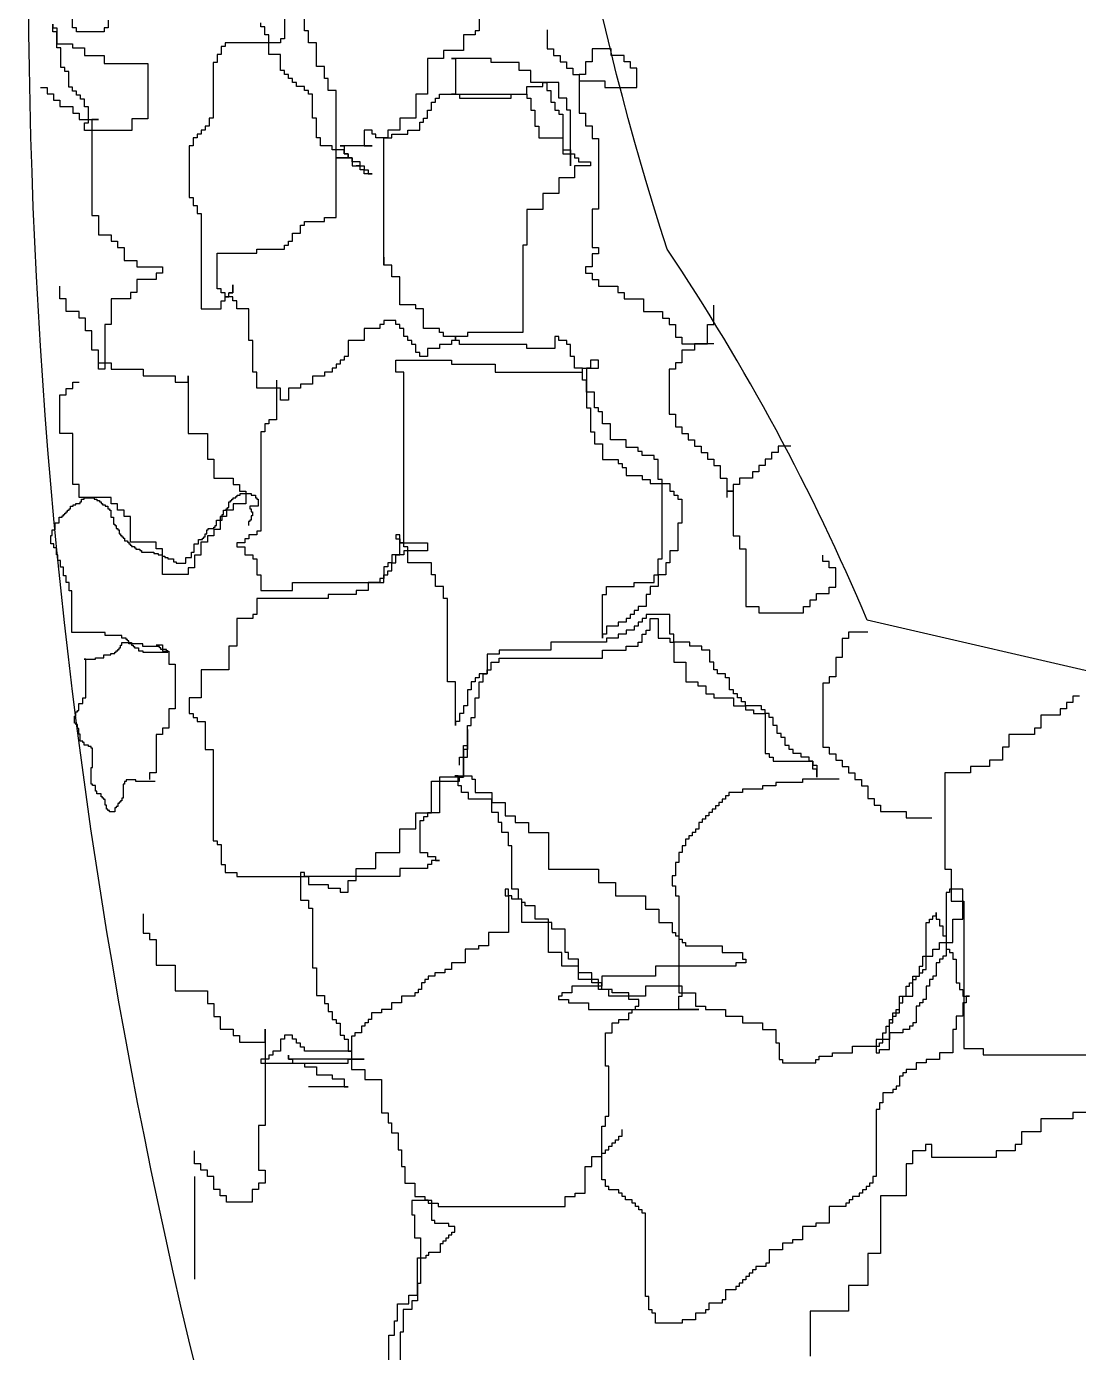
# Model space of a CAD drawing. Extents: x 955 to 1117, y 165 to 443.
# Drawn here: x 957.4 to 1011.8, y 241 to 309.6 of the extents above; entities that cross this region are included whole.
import ezdxf

# ---------------------------------------------------------------- set-up
doc = ezdxf.new("R2010")
doc.units = 0
doc.header["$LTSCALE"] = 10
doc.header["$MEASUREMENT"] = 0
doc.layers.add('3', color=3, linetype='CONTINUOUS')
doc.layers.add('4', color=4, linetype='CONTINUOUS')

msp = doc.modelspace()

# ---------------------------------------------------------------- linework, layer by layer
at = {"layer": '3'}
for points in [[(961.609, 309.956), (961.609, 309.548), (961.404, 309.548), (961.404, 309.344), (959.974, 309.344), (959.974, 309.548), (959.769, 309.548), (959.769, 311.386)], [(970.738, 310.226), (970.738, 308.993), (970.533, 308.993), (970.533, 308.787), (967.654, 308.787), (967.654, 308.582), (967.449, 308.582), (967.449, 308.171), (967.243, 308.171), (967.243, 307.76), (967.037, 307.76), (967.037, 304.883), (966.832, 304.883), (966.832, 304.472), (966.626, 304.472), (966.626, 304.266), (966.421, 304.266), (966.421, 304.061), (966.215, 304.061), (966.215, 303.855), (966.009, 303.855), (966.009, 303.444), (965.804, 303.444), (965.804, 300.773), (966.009, 300.773), (966.009, 300.362), (966.215, 300.362), (966.215, 299.951), (966.421, 299.951), (966.421, 295.019), (967.449, 295.019), (967.449, 295.43), (967.654, 295.43), (967.654, 295.636), (967.86, 295.636), (967.86, 295.841), (968.065, 295.841), (968.065, 296.252), (968.065, 295.841), (967.86, 295.841)], [(980.814, 310.431), (980.814, 309.404), (980.608, 309.404), (980.608, 309.198), (979.991, 309.198), (979.991, 308.376), (978.963, 308.376), (978.963, 307.965), (978.141, 307.965), (978.141, 306.116), (977.524, 306.116), (977.524, 304.883), (976.701, 304.883), (976.701, 304.266), (976.084, 304.266), (976.084, 303.855), (975.468, 303.855), (975.468, 304.061), (975.262, 304.061), (975.262, 304.266), (974.851, 304.266), (974.851, 303.444), (975.262, 303.444), (973.617, 303.444), (973.823, 303.444), (973.823, 303.033), (974.028, 303.033), (974.028, 302.828), (973.411, 302.828), (974.234, 302.828), (974.234, 302.417), (974.851, 302.417), (974.851, 302.211), (975.056, 302.211), (975.056, 302.006), (975.262, 302.006), (974.851, 302.006), (974.851, 302.211), (974.645, 302.211), (974.645, 302.417), (974.44, 302.417), (974.645, 302.417), (974.645, 302.622), (974.234, 302.622), (974.234, 302.828), (974.028, 302.828), (974.028, 303.033), (973.823, 303.033), (973.823, 303.239), (973.206, 303.239), (973.206, 303.444), (972.589, 303.444), (972.589, 303.855), (972.383, 303.855), (972.383, 304.883), (972.178, 304.883), (972.178, 306.116), (971.972, 306.116), (971.972, 306.321), (971.767, 306.321), (971.767, 306.527), (971.355, 306.527), (971.355, 306.732), (971.15, 306.732), (971.15, 306.938), (970.944, 306.938), (970.944, 307.143), (970.738, 307.143), (970.738, 307.349), (970.533, 307.349), (970.533, 308.171), (969.916, 308.171), (969.916, 309.198), (969.71, 309.198), (969.71, 309.609), (969.505, 309.609), (969.505, 309.815)], [(958.747, 309.752), (958.747, 309.548), (958.951, 309.548), (958.951, 308.731), (959.769, 308.731), (959.769, 308.526), (960.382, 308.526), (960.382, 308.118), (961.404, 308.118), (961.404, 307.709), (963.653, 307.709), (963.653, 304.849), (962.835, 304.849), (962.835, 304.236), (960.382, 304.236), (960.382, 304.645), (960.587, 304.645), (960.587, 305.462), (960.382, 305.462), (960.382, 305.871), (960.178, 305.871), (960.178, 306.075), (959.974, 306.075), (959.974, 306.279), (959.769, 306.279), (959.769, 306.484), (959.565, 306.484), (959.565, 307.301), (959.36, 307.301), (959.36, 307.505), (959.156, 307.505), (959.156, 308.526), (958.951, 308.526), (958.951, 309.344), (958.747, 309.344), (958.747, 309.752)], [(979.785, 271.388), (979.785, 271.799), (979.991, 271.799), (979.991, 272.415), (980.197, 272.415), (980.197, 273.443), (980.402, 273.443), (980.402, 273.854), (980.608, 273.854), (980.608, 274.881), (980.814, 274.881), (980.814, 275.703), (981.019, 275.703), (981.019, 276.114), (981.225, 276.114), (981.225, 276.32), (981.43, 276.32), (981.43, 276.731), (981.842, 276.731), (981.842, 276.936), (987.188, 276.936), (987.188, 277.347), (988.421, 277.347), (988.421, 277.553), (989.038, 277.553), (989.038, 277.758), (989.244, 277.758), (989.244, 278.169), (989.449, 278.169), (989.449, 278.375), (989.655, 278.375), (989.655, 278.991), (990.066, 278.991), (990.066, 277.964), (990.683, 277.964), (990.683, 277.758), (990.889, 277.758), (990.889, 276.731), (991.506, 276.731), (991.506, 275.703), (992.122, 275.703), (992.122, 275.498), (992.534, 275.498), (992.534, 275.087), (992.945, 275.087), (992.945, 274.881), (993.973, 274.881), (993.973, 274.47), (994.59, 274.47), (994.59, 274.265), (995.001, 274.265), (995.001, 274.059), (995.618, 274.059), (995.618, 272.005), (995.823, 272.005), (995.823, 271.799), (996.029, 271.799), (996.029, 271.594), (998.085, 271.594), (998.085, 271.388), (998.291, 271.388), (998.291, 270.772), (998.291, 271.183), (998.085, 271.183), (998.085, 271.594), (997.88, 271.594), (997.88, 271.799), (997.468, 271.799), (997.468, 272.005), (997.057, 272.005), (997.057, 272.21), (996.852, 272.21), (996.852, 272.415), (996.646, 272.415), (996.646, 272.826), (996.44, 272.826), (996.44, 273.032), (996.235, 273.032), (996.235, 273.443), (996.029, 273.443), (996.029, 273.854), (995.823, 273.854), (995.823, 274.059), (995.618, 274.059), (995.618, 274.265), (995.412, 274.265), (995.412, 274.47), (994.59, 274.47), (994.59, 274.676), (994.384, 274.676), (994.384, 274.881), (994.179, 274.881), (994.179, 275.087), (993.973, 275.087), (993.973, 275.292), (993.767, 275.292), (993.767, 275.909), (993.562, 275.909), (993.562, 276.114), (993.15, 276.114), (993.15, 276.32), (992.945, 276.32), (992.945, 276.731), (992.739, 276.731), (992.739, 277.347), (992.328, 277.347), (992.328, 277.553), (991.711, 277.553), (991.711, 277.758), (990.889, 277.758), (990.889, 278.169), (990.683, 278.169), (990.683, 279.197), (989.449, 279.197), (989.449, 278.991), (989.244, 278.991), (989.244, 278.786), (989.038, 278.786), (989.038, 278.58), (988.833, 278.58), (988.833, 278.375), (988.421, 278.375), (988.421, 278.169), (988.01, 278.169), (988.01, 277.964), (987.393, 277.964), (987.393, 277.758), (984.515, 277.758), (984.515, 277.347), (981.842, 277.347), (981.842, 277.142), (981.225, 277.142), (981.225, 276.114), (980.814, 276.114), (980.814, 275.909), (980.608, 275.909), (980.608, 275.703), (980.402, 275.703), (980.402, 275.292), (980.197, 275.292), (980.197, 274.47), (979.991, 274.47), (979.991, 274.059), (979.785, 274.059), (979.785, 273.648), (979.58, 273.648), (979.58, 273.443), (979.58, 275.703), (979.169, 275.703), (979.169, 280.019), (978.963, 280.019), (978.963, 280.635), (978.552, 280.635), (978.552, 281.252), (978.346, 281.252), (978.346, 281.868), (977.112, 281.868), (977.112, 282.69), (976.907, 282.69), (976.907, 282.895), (976.701, 282.895), (976.701, 283.306), (976.496, 283.306), (976.496, 283.101), (976.701, 283.101), (976.701, 282.895), (976.907, 282.895), (976.907, 291.731), (976.496, 291.731), (976.496, 292.348), (979.374, 292.348), (979.374, 292.142), (981.636, 292.142), (981.636, 291.731), (986.16, 291.731), (986.16, 291.937), (986.982, 291.937), (986.982, 292.348), (986.571, 292.348), (986.571, 291.937), (986.365, 291.937), (986.365, 289.882), (986.571, 289.882), (986.571, 288.649), (986.776, 288.649), (986.776, 288.033), (987.188, 288.033), (987.188, 287.211), (988.01, 287.211), (988.01, 287.005), (988.216, 287.005), (988.216, 286.8), (988.421, 286.8), (988.421, 286.389), (989.244, 286.389), (989.244, 286.183), (989.655, 286.183), (989.655, 285.978), (990.683, 285.978), (990.683, 285.567), (990.889, 285.567), (990.889, 285.361), (991.094, 285.361), (991.094, 285.156), (991.3, 285.156), (991.3, 283.923), (991.094, 283.923), (991.094, 282.484), (990.683, 282.484), (990.683, 281.868), (990.477, 281.868), (990.477, 281.252), (990.066, 281.252), (990.066, 280.635), (989.655, 280.635), (989.655, 280.224), (989.449, 280.224), (989.449, 279.608), (989.038, 279.608), (989.038, 279.402), (988.833, 279.402), (988.833, 279.197), (988.627, 279.197), (988.627, 278.991), (988.421, 278.991), (988.421, 278.786), (988.01, 278.786), (988.01, 278.58), (987.393, 278.58), (987.393, 278.169), (987.188, 278.169), (987.188, 277.964), (987.188, 280.224), (987.393, 280.224), (987.393, 280.635), (988.833, 280.635), (988.833, 280.841), (989.861, 280.841), (989.861, 281.252), (990.066, 281.252), (990.066, 282.073), (990.272, 282.073), (990.272, 286.183), (990.066, 286.183), (990.066, 287.211), (989.861, 287.211), (989.861, 287.416), (989.244, 287.416), (989.244, 287.622), (989.038, 287.622), (989.038, 287.827), (988.421, 287.827), (988.421, 288.238), (987.599, 288.238), (987.599, 289.06), (987.188, 289.06), (987.188, 289.677), (986.982, 289.677), (986.982, 289.882), (986.776, 289.882), (986.776, 290.704), (986.365, 290.704), (986.365, 291.321), (986.16, 291.321), (986.16, 291.937), (985.748, 291.937), (985.748, 292.553), (985.543, 292.553), (985.543, 293.17), (985.337, 293.17), (985.337, 293.375), (984.926, 293.375), (984.926, 293.581), (984.72, 293.581), (984.72, 292.964), (983.281, 292.964), (983.281, 293.17), (979.785, 293.17), (979.785, 293.375), (979.58, 293.375), (979.58, 293.581), (978.963, 293.581), (978.963, 293.786), (978.757, 293.786), (978.757, 293.992), (977.935, 293.992), (977.935, 295.019), (977.524, 295.019), (977.524, 295.225), (976.701, 295.225), (976.701, 296.663), (976.29, 296.663), (976.29, 297.28), (975.879, 297.28), (975.879, 297.691), (975.879, 297.28), (975.879, 303.855), (976.29, 303.855), (976.29, 304.061), (977.112, 304.061), (977.112, 304.266), (977.729, 304.266), (977.729, 304.677), (977.935, 304.677), (977.935, 304.883), (978.141, 304.883), (978.141, 305.294), (978.346, 305.294), (978.346, 305.705), (978.552, 305.705), (978.552, 305.91), (978.757, 305.91), (978.757, 306.116), (983.281, 306.116), (983.281, 306.527), (984.103, 306.527), (984.103, 306.732), (984.309, 306.732), (984.309, 306.321), (984.515, 306.321), (984.515, 305.705), (984.72, 305.705), (984.72, 305.294), (984.926, 305.294), (984.926, 305.088), (985.131, 305.088), (985.131, 303.239), (985.543, 303.239), (985.543, 302.417), (985.543, 305.294), (985.337, 305.294), (985.337, 305.91), (984.926, 305.91), (984.926, 306.732), (983.487, 306.732), (983.487, 307.349), (982.87, 307.349), (982.87, 307.76), (981.43, 307.76), (981.43, 307.965), (979.374, 307.965), (979.58, 307.965), (979.58, 306.116), (979.374, 306.116), (979.785, 306.116), (979.785, 305.91), (982.458, 305.91), (982.458, 306.116), (983.281, 306.116), (983.281, 305.91), (983.487, 305.91), (983.487, 305.294), (983.692, 305.294), (983.692, 304.472), (983.898, 304.472), (983.898, 303.855), (985.131, 303.855), (985.131, 303.033), (985.748, 303.033), (985.748, 302.828), (985.954, 302.828), (985.954, 302.622), (986.571, 302.622), (986.571, 302.417), (985.748, 302.417), (985.748, 301.8), (984.926, 301.8), (984.926, 300.979), (984.103, 300.979), (984.103, 300.157), (983.281, 300.157), (983.281, 298.307), (983.075, 298.307), (983.075, 293.786), (980.197, 293.786), (980.197, 293.581), (979.58, 293.581), (979.58, 293.375), (979.374, 293.375), (979.374, 293.17), (978.757, 293.17), (978.757, 292.964), (978.141, 292.964), (978.141, 292.553), (977.729, 292.553), (977.729, 292.759), (977.524, 292.759), (977.524, 293.17), (977.318, 293.17), (977.318, 293.375), (977.112, 293.375), (977.112, 293.581), (976.907, 293.581), (976.907, 293.992), (976.701, 293.992), (976.701, 294.197), (976.496, 294.197), (976.496, 294.403), (975.879, 294.403), (975.879, 294.197), (975.673, 294.197), (975.673, 293.992), (974.851, 293.992), (974.851, 293.375), (974.028, 293.375), (974.028, 292.553), (973.823, 292.553), (973.823, 292.348), (973.617, 292.348), (973.617, 292.142), (973.411, 292.142), (973.411, 291.937), (973.206, 291.937), (973.206, 291.731), (972.795, 291.731), (972.795, 291.526), (972.178, 291.526), (972.178, 291.115), (971.561, 291.115), (971.561, 290.91), (970.944, 290.91), (970.944, 290.293), (970.533, 290.293), (970.533, 290.91), (969.299, 290.91), (969.299, 291.731), (969.094, 291.731), (969.094, 293.375), (968.888, 293.375), (968.888, 295.019), (968.271, 295.019), (968.271, 295.43), (968.065, 295.43), (968.065, 295.636), (967.654, 295.636), (967.654, 295.841), (967.449, 295.841), (967.449, 296.047), (967.243, 296.047), (967.243, 297.896), (969.299, 297.896), (969.299, 298.102), (970.738, 298.102), (970.738, 298.307), (970.944, 298.307), (970.944, 298.513), (971.15, 298.513), (971.15, 298.924), (971.561, 298.924), (971.561, 299.335), (971.767, 299.335), (971.767, 299.54), (972.795, 299.54), (972.795, 299.746), (973.411, 299.746), (973.411, 306.321), (973, 306.321), (973, 306.938), (972.795, 306.938), (972.795, 307.554), (972.383, 307.554), (972.383, 308.787), (971.972, 308.787), (971.972, 309.404), (971.767, 309.404), (971.767, 310.02)], [(984.328, 309.459), (984.328, 308.464), (984.66, 308.464), (984.66, 308.132), (984.992, 308.132), (984.992, 307.8), (985.323, 307.8), (985.323, 307.469), (985.655, 307.469), (985.655, 307.137), (985.987, 307.137), (985.987, 306.806), (987.314, 306.806), (987.314, 306.474), (988.974, 306.474), (988.974, 307.469), (988.642, 307.469), (988.642, 307.8), (988.31, 307.8), (988.31, 308.132), (987.646, 308.132), (987.646, 308.464), (986.651, 308.464), (986.651, 307.8), (986.319, 307.8), (986.319, 307.137), (985.987, 307.137), (985.987, 305.147), (986.319, 305.147), (986.319, 304.484), (986.651, 304.484), (986.651, 303.821), (986.983, 303.821), (986.983, 300.173), (986.651, 300.173), (986.651, 298.183), (986.983, 298.183), (986.983, 297.852), (986.651, 297.852), (986.651, 297.188), (986.319, 297.188), (986.319, 296.857), (986.651, 296.857), (986.651, 296.525), (986.983, 296.525), (986.983, 296.193), (987.978, 296.193), (987.978, 295.862), (988.31, 295.862), (988.31, 295.53), (989.305, 295.53), (989.305, 294.867), (990.301, 294.867), (990.301, 294.535), (990.633, 294.535), (990.633, 294.204), (990.965, 294.204), (990.965, 293.54), (991.296, 293.54), (991.296, 293.209), (992.624, 293.209), (992.624, 294.204), (992.956, 294.204), (992.956, 295.198)], [(958.113, 306.474), (958.445, 306.474), (958.445, 306.142), (958.777, 306.142), (958.777, 305.811), (959.109, 305.811), (959.109, 305.479), (959.772, 305.479), (959.772, 305.147), (960.104, 305.147), (960.104, 304.816), (961.1, 304.816), (960.768, 304.816), (960.768, 299.841), (961.1, 299.841), (961.1, 298.846), (961.763, 298.846), (961.763, 298.515), (962.095, 298.515), (962.095, 298.183), (962.427, 298.183), (962.427, 297.52), (963.091, 297.52), (963.091, 297.188), (964.418, 297.188), (964.418, 296.857), (964.086, 296.857), (964.086, 296.525), (963.091, 296.525), (963.091, 295.862), (962.759, 295.862), (962.759, 295.53), (961.763, 295.53), (961.763, 294.204), (961.431, 294.204), (961.431, 291.882), (961.1, 291.882), (961.1, 292.877), (960.768, 292.877), (960.768, 293.872), (960.436, 293.872), (960.436, 294.535), (960.104, 294.535), (960.104, 294.867), (959.44, 294.867), (959.44, 295.53), (959.109, 295.53), (959.109, 296.193)], [(992.956, 293.209), (991.96, 293.209), (991.96, 292.877), (991.296, 292.877), (991.296, 292.214), (990.965, 292.214), (990.965, 291.882), (990.633, 291.882), (990.633, 289.561), (990.965, 289.561), (990.965, 288.898), (991.296, 288.898), (991.296, 288.566), (991.628, 288.566), (991.628, 288.234), (991.96, 288.234), (991.96, 287.903), (992.292, 287.903), (992.292, 287.571), (992.624, 287.571), (992.624, 287.239), (992.956, 287.239), (992.956, 286.908), (993.287, 286.908), (993.287, 286.244), (993.619, 286.244), (993.619, 285.581), (993.951, 285.581), (993.951, 283.26), (994.283, 283.26), (994.283, 282.597), (994.615, 282.597), (994.615, 279.612), (995.278, 279.612), (995.278, 279.28), (997.601, 279.28), (997.601, 279.612), (997.933, 279.612), (997.933, 279.943), (998.265, 279.943), (998.265, 280.275), (998.929, 280.275), (998.929, 280.607), (999.26, 280.607), (999.26, 281.602), (998.929, 281.602), (998.929, 281.933), (998.597, 281.933), (998.597, 282.265)], [(961.1, 292.214), (961.763, 292.214), (961.763, 291.882), (963.422, 291.882), (963.422, 291.551), (965.082, 291.551), (965.082, 291.219), (965.745, 291.219), (965.745, 291.551), (965.745, 288.566), (966.741, 288.566), (966.741, 287.239), (967.073, 287.239), (967.073, 286.244), (968.068, 286.244), (968.068, 285.913), (968.4, 285.913), (968.4, 285.581), (968.732, 285.581), (968.732, 284.918), (968.068, 284.918), (968.068, 284.586), (967.736, 284.586), (967.736, 284.255), (967.404, 284.255), (967.404, 283.591), (967.073, 283.591), (967.073, 283.26), (966.741, 283.26), (966.741, 282.928), (966.409, 282.928), (966.409, 282.265), (966.077, 282.265), (966.077, 281.602), (965.745, 281.602), (965.745, 281.27), (964.418, 281.27), (964.418, 282.597), (964.086, 282.597), (964.086, 282.928), (962.759, 282.928), (962.759, 284.255), (962.427, 284.255), (962.427, 284.586), (962.095, 284.586), (962.095, 284.918), (961.763, 284.918), (961.763, 285.25), (960.104, 285.25), (960.104, 285.913), (959.772, 285.913), (959.772, 288.566), (959.109, 288.566), (959.109, 290.556), (959.44, 290.556), (959.44, 290.887), (959.772, 290.887), (959.772, 291.219), (960.104, 291.219)], [(970.327, 291.321), (970.327, 289.266), (969.916, 289.266), (969.916, 289.06), (969.71, 289.06), (969.71, 288.649), (969.505, 288.649), (969.505, 283.512), (969.299, 283.512), (969.299, 283.306), (968.888, 283.306), (968.888, 283.101), (968.682, 283.101), (968.682, 282.895), (968.271, 282.895), (968.271, 282.69), (968.682, 282.69), (968.682, 282.279), (969.094, 282.279), (969.094, 282.073), (969.299, 282.073), (969.299, 281.252), (969.505, 281.252), (969.505, 280.43), (971.15, 280.43), (971.15, 280.841), (975.879, 280.841), (975.879, 281.252), (976.084, 281.252), (976.084, 281.457), (976.29, 281.457), (976.29, 281.868), (976.496, 281.868), (976.496, 282.279), (976.701, 282.279), (976.701, 282.895), (978.141, 282.895), (978.141, 282.484), (976.907, 282.484), (976.907, 282.279), (976.29, 282.279), (976.29, 281.868), (976.084, 281.868), (976.084, 281.663), (975.879, 281.663), (975.879, 281.046), (975.673, 281.046), (975.673, 280.841), (975.056, 280.841), (975.056, 280.43), (974.44, 280.43), (974.44, 280.224), (973, 280.224), (973, 280.019), (969.299, 280.019), (969.299, 279.197), (969.094, 279.197), (969.094, 278.991), (968.271, 278.991), (968.271, 277.553), (967.86, 277.553), (967.86, 276.32), (966.421, 276.32), (966.421, 274.881), (965.804, 274.881), (965.804, 274.059), (966.009, 274.059), (966.009, 273.854), (966.215, 273.854), (966.215, 273.648), (966.626, 273.648), (966.626, 272.21), (967.037, 272.21), (967.037, 267.484), (967.243, 267.484), (967.243, 267.278), (967.449, 267.278), (967.449, 266.251), (967.654, 266.251), (967.654, 265.84), (968.271, 265.84), (968.271, 265.634), (971.972, 265.634), (971.972, 265.223), (973, 265.223), (973, 265.018), (973.617, 265.018), (973.617, 264.812), (974.028, 264.812), (974.028, 265.429), (974.44, 265.429), (974.44, 266.045), (975.468, 266.045), (975.468, 266.867), (976.701, 266.867), (976.701, 268.1), (977.524, 268.1), (977.524, 268.922), (978.346, 268.922), (978.346, 270.566), (979.785, 270.566), (979.785, 270.772), (979.991, 270.772), (979.991, 271.799), (980.197, 271.799), (980.197, 273.237), (980.197, 272.21), (979.991, 272.21), (979.991, 270.772), (978.757, 270.772), (978.757, 268.922), (978.141, 268.922), (978.141, 268.717), (977.935, 268.717), (977.935, 268.511), (977.729, 268.511), (977.729, 266.867), (978.141, 266.867), (978.141, 266.662), (978.552, 266.662), (978.552, 266.456), (978.757, 266.456), (978.346, 266.456), (978.346, 266.251), (978.141, 266.251), (978.141, 266.045), (976.701, 266.045), (976.701, 265.634), (971.767, 265.634), (971.767, 265.84), (971.561, 265.84), (971.561, 264.401), (971.972, 264.401), (971.972, 263.99), (972.178, 263.99), (972.178, 260.908), (972.383, 260.908), (972.383, 259.47), (972.795, 259.47), (972.795, 259.059), (973, 259.059), (973, 258.648), (973.206, 258.648), (973.206, 258.237), (973.411, 258.237), (973.411, 258.031), (973.617, 258.031), (973.617, 257.415), (973.823, 257.415), (973.823, 257.209), (974.028, 257.209), (974.028, 256.593), (974.234, 256.593), (971.767, 256.593), (971.767, 256.798), (971.561, 256.798), (971.561, 257.004), (971.355, 257.004), (971.355, 257.209), (971.15, 257.209), (971.15, 257.415), (970.738, 257.415), (970.738, 257.209), (970.533, 257.209), (970.533, 256.593), (970.122, 256.593), (970.122, 256.387), (969.916, 256.387), (969.916, 256.182), (969.505, 256.182), (969.505, 255.976), (974.028, 255.976), (974.028, 256.182), (974.851, 256.182), (970.944, 256.182), (970.944, 256.387), (970.944, 256.182), (971.15, 256.182), (971.15, 255.976), (971.767, 255.976), (971.767, 255.771), (972.383, 255.771), (972.383, 255.36), (973.206, 255.36), (973.206, 255.154), (973.823, 255.154), (973.823, 254.743), (974.028, 254.743), (971.972, 254.743)], [(996.938, 287.903), (996.274, 287.903), (996.274, 287.571), (995.942, 287.571), (995.942, 287.239), (995.61, 287.239), (995.61, 286.908), (995.278, 286.908), (995.278, 286.576), (994.947, 286.576), (994.947, 286.244), (994.283, 286.244), (994.283, 285.913), (993.951, 285.913), (993.951, 285.581), (993.619, 285.581), (993.619, 285.25)], [(964.044, 270.553), (963.037, 270.553), (963.037, 270.625), (962.533, 270.625), (962.533, 270.553), (962.461, 270.553), (962.461, 270.409), (962.389, 270.409), (962.389, 269.69), (962.317, 269.69), (962.317, 269.546), (962.245, 269.546), (962.245, 269.474), (962.173, 269.474), (962.173, 269.402), (962.101, 269.402), (962.101, 269.258), (962.029, 269.258), (962.029, 269.186), (961.957, 269.186), (961.957, 268.97), (961.669, 268.97), (961.669, 269.042), (961.597, 269.042), (961.597, 269.114), (961.525, 269.114), (961.525, 269.33), (961.453, 269.33), (961.453, 269.618), (961.381, 269.618), (961.381, 269.69), (961.309, 269.69), (961.309, 269.761), (961.237, 269.761), (961.237, 269.905), (961.021, 269.905), (961.021, 270.049), (960.949, 270.049), (960.949, 270.337), (960.805, 270.337), (960.805, 270.409), (960.733, 270.409), (960.733, 271.272), (960.805, 271.272), (960.805, 272.28), (960.733, 272.28), (960.733, 272.352), (960.589, 272.352), (960.589, 272.424), (960.373, 272.424), (960.373, 272.567), (960.301, 272.567), (960.301, 272.639), (960.157, 272.639), (960.157, 272.999), (960.085, 272.999), (960.085, 273.287), (960.013, 273.287), (960.013, 273.503), (959.941, 273.503), (959.941, 273.575), (959.869, 273.575), (959.869, 273.934), (959.941, 273.934), (959.941, 274.15), (960.013, 274.15), (960.013, 274.222), (960.085, 274.222), (960.085, 274.582), (960.301, 274.582), (960.301, 274.87), (960.445, 274.87), (960.445, 276.884), (960.373, 276.884), (960.949, 276.884), (960.949, 276.956), (961.381, 276.956), (961.381, 277.1), (961.741, 277.1), (961.741, 277.172), (961.957, 277.172), (961.957, 277.244), (962.029, 277.244), (962.029, 277.316), (962.101, 277.316), (962.101, 277.388), (962.173, 277.388), (962.173, 277.46), (962.245, 277.46), (962.245, 277.604), (962.317, 277.604), (962.317, 277.748), (962.821, 277.748), (962.821, 277.604), (962.893, 277.604), (962.893, 277.532), (962.965, 277.532), (962.965, 277.46), (963.181, 277.46), (963.181, 277.316), (963.397, 277.316), (963.397, 277.244), (964.692, 277.244), (964.692, 277.316), (964.62, 277.316), (964.62, 277.388), (964.332, 277.388), (964.332, 277.46), (964.26, 277.46), (964.26, 277.532), (963.397, 277.532), (963.397, 277.676), (962.677, 277.676), (962.677, 277.82), (962.605, 277.82), (962.605, 277.892), (962.533, 277.892), (962.533, 277.964), (962.317, 277.964), (962.317, 278.107), (961.453, 278.107), (961.453, 278.251), (959.725, 278.251), (959.725, 280.41), (959.581, 280.41), (959.581, 280.841), (959.437, 280.841), (959.437, 281.201), (959.293, 281.201), (959.293, 281.633), (959.149, 281.633), (959.149, 281.993), (959.005, 281.993), (959.005, 282.28), (958.933, 282.28), (958.933, 282.64), (958.789, 282.64), (958.789, 282.856), (958.645, 282.856), (958.645, 283.288), (958.717, 283.288), (958.717, 283.575), (958.861, 283.575), (958.861, 283.935), (959.077, 283.935), (959.077, 284.223), (959.221, 284.223), (959.221, 284.295), (959.293, 284.295), (959.293, 284.367), (959.365, 284.367), (959.365, 284.439), (959.437, 284.439), (959.437, 284.511), (959.509, 284.511), (959.509, 284.583), (959.581, 284.583), (959.581, 284.655), (959.653, 284.655), (959.653, 284.799), (959.797, 284.799), (959.797, 284.87), (959.941, 284.87), (959.941, 284.942), (960.157, 284.942), (960.157, 285.014), (960.229, 285.014), (960.229, 285.158), (960.373, 285.158), (960.373, 285.23), (960.877, 285.23), (960.877, 285.158), (961.021, 285.158), (961.021, 285.086), (961.165, 285.086), (961.165, 285.014), (961.237, 285.014), (961.237, 284.942), (961.309, 284.942), (961.309, 284.87), (961.453, 284.87), (961.453, 284.799), (961.597, 284.799), (961.597, 284.655), (961.669, 284.655), (961.669, 284.583), (961.741, 284.583), (961.741, 284.223), (961.885, 284.223), (961.885, 283.863), (961.957, 283.863), (961.957, 283.791), (962.029, 283.791), (962.029, 283.647), (962.101, 283.647), (962.101, 283.575), (962.173, 283.575), (962.173, 283.36), (962.245, 283.36), (962.245, 283.288), (962.317, 283.288), (962.317, 283.216), (962.389, 283.216), (962.389, 283.144), (962.461, 283.144), (962.461, 283), (962.605, 283), (962.605, 282.928), (962.677, 282.928), (962.677, 282.856), (962.749, 282.856), (962.749, 282.784), (962.821, 282.784), (962.821, 282.712), (962.965, 282.712), (962.965, 282.64), (963.037, 282.64), (963.037, 282.568), (963.253, 282.568), (963.253, 282.496), (963.325, 282.496), (963.325, 282.424), (963.972, 282.424), (963.972, 282.352), (964.188, 282.352), (964.188, 282.28), (964.404, 282.28), (964.404, 282.208), (964.548, 282.208), (964.548, 282.136), (964.692, 282.136), (964.692, 282.065), (964.98, 282.065), (964.98, 281.921), (965.124, 281.921), (965.124, 281.849), (965.628, 281.849), (965.628, 282.136), (965.916, 282.136), (965.916, 282.424), (966.06, 282.424), (966.06, 282.856), (966.276, 282.856), (966.276, 283.072), (966.492, 283.072), (966.492, 283.144), (966.564, 283.144), (966.564, 283.216), (966.636, 283.216), (966.636, 283.36), (966.708, 283.36), (966.708, 283.575), (966.78, 283.575), (966.78, 283.647), (967.068, 283.647), (967.068, 283.719), (967.14, 283.719), (967.14, 283.791), (967.212, 283.791), (967.212, 284.079), (967.5, 284.079), (967.5, 284.367), (967.572, 284.367), (967.572, 284.583), (967.716, 284.583), (967.716, 284.655), (967.788, 284.655), (967.788, 284.727), (967.86, 284.727), (967.86, 285.014), (967.932, 285.014), (967.932, 285.086), (968.004, 285.086), (968.004, 285.158), (968.076, 285.158), (968.076, 285.23), (968.22, 285.23), (968.22, 285.302), (968.292, 285.302), (968.292, 285.374), (968.436, 285.374), (968.436, 285.446), (969.012, 285.446), (969.012, 285.374), (969.228, 285.374), (969.228, 285.23), (969.3, 285.23), (969.3, 285.158), (969.372, 285.158), (969.372, 284.799), (968.94, 284.799), (968.94, 284.655), (969.012, 284.655), (969.012, 284.511), (969.084, 284.511), (969.084, 284.295), (969.012, 284.295), (969.012, 284.079), (968.94, 284.079), (968.94, 284.007), (968.868, 284.007), (968.868, 283.791)], [(1000.92, 278.285), (999.924, 278.285), (999.924, 277.954), (999.592, 277.954), (999.592, 276.959), (999.26, 276.959), (999.26, 275.964), (998.929, 275.964), (998.929, 275.632), (998.597, 275.632), (998.597, 272.316), (998.929, 272.316), (998.929, 271.984), (999.26, 271.984), (999.26, 271.653), (999.592, 271.653), (999.592, 271.321), (999.924, 271.321), (999.924, 270.989), (1000.256, 270.989), (1000.256, 270.658), (1000.588, 270.658), (1000.588, 270.326), (1000.92, 270.326), (1000.92, 269.663), (1001.251, 269.663), (1001.251, 269.331), (1001.583, 269.331), (1001.583, 269), (1002.911, 269), (1002.911, 268.668), (1004.238, 268.668)], [(964.086, 277.622), (964.418, 277.622), (964.418, 277.29), (964.75, 277.29), (964.75, 276.627), (965.082, 276.627), (965.082, 274.306), (964.75, 274.306), (964.75, 273.311), (964.418, 273.311), (964.418, 272.979), (964.086, 272.979), (964.086, 270.989), (963.754, 270.989), (963.754, 270.658)], [(1011.87, 274.969), (1011.538, 274.969), (1011.538, 274.637), (1011.206, 274.637), (1011.206, 274.306), (1010.875, 274.306), (1010.875, 273.974), (1009.879, 273.974), (1009.879, 273.311), (1009.547, 273.311), (1009.547, 272.979), (1008.22, 272.979), (1008.22, 272.316), (1007.888, 272.316), (1007.888, 271.653), (1007.224, 271.653), (1007.224, 271.321), (1006.229, 271.321), (1006.229, 270.989), (1004.902, 270.989), (1004.902, 266.015), (1005.233, 266.015), (1005.233, 264.357), (1005.897, 264.357), (1005.897, 256.729), (1006.893, 256.729), (1006.893, 256.398), (1014.193, 256.398)], [(999.444, 270.676), (997.542, 270.676), (997.542, 270.503), (996.158, 270.503), (996.158, 270.33), (995.466, 270.33), (995.466, 270.157), (994.429, 270.157), (994.429, 269.984), (993.737, 269.984), (993.737, 269.812), (993.564, 269.812), (993.564, 269.639), (993.391, 269.639), (993.391, 269.466), (993.218, 269.466), (993.218, 269.293), (993.045, 269.293), (993.045, 269.12), (992.872, 269.12), (992.872, 268.947), (992.699, 268.947), (992.699, 268.774), (992.526, 268.774), (992.526, 268.602), (992.353, 268.602), (992.353, 268.429), (992.181, 268.429), (992.181, 268.083), (992.008, 268.083), (992.008, 267.91), (991.835, 267.91), (991.835, 267.737), (991.662, 267.737), (991.662, 267.565), (991.489, 267.565), (991.489, 267.219), (991.316, 267.219), (991.316, 266.873), (991.143, 266.873), (991.143, 266.355), (990.97, 266.355), (990.97, 265.663), (990.797, 265.663), (990.797, 265.145), (990.97, 265.145), (990.97, 264.626), (991.143, 264.626), (991.143, 259.614), (992.008, 259.614), (992.008, 258.923), (992.526, 258.923), (992.526, 258.75), (993.564, 258.75), (993.564, 258.404), (994.429, 258.404), (994.429, 258.059), (995.466, 258.059), (995.466, 257.713), (996.158, 257.713), (996.158, 257.022), (996.331, 257.022), (996.331, 256.157), (996.504, 256.157), (996.504, 255.985), (998.233, 255.985), (998.233, 256.157), (998.406, 256.157), (998.406, 256.33), (999.098, 256.33), (999.098, 256.503), (1000.136, 256.503), (1000.136, 256.849), (1001.519, 256.849), (1001.519, 257.022), (1001.692, 257.022), (1001.692, 257.54), (1001.865, 257.54), (1001.865, 257.886), (1002.038, 257.886), (1002.038, 258.231), (1002.211, 258.231), (1002.211, 258.404), (1002.384, 258.404), (1002.384, 258.75), (1002.557, 258.75), (1002.557, 259.096), (1002.73, 259.096), (1002.73, 259.441), (1002.903, 259.441), (1002.903, 259.96), (1003.076, 259.96), (1003.076, 260.133), (1003.249, 260.133), (1003.249, 260.305), (1003.422, 260.305), (1003.422, 260.478), (1003.595, 260.478), (1003.595, 260.651), (1003.768, 260.651), (1003.768, 260.824), (1003.941, 260.824), (1003.941, 263.244), (1004.114, 263.244), (1004.114, 263.417), (1004.286, 263.417), (1004.286, 263.589), (1004.459, 263.589), (1004.459, 263.762), (1004.459, 263.417), (1004.632, 263.417), (1004.632, 263.071), (1004.805, 263.071), (1004.805, 262.552), (1004.978, 262.552), (1004.978, 261.515), (1004.805, 261.515), (1004.805, 261.343), (1004.632, 261.343), (1004.632, 261.17), (1004.459, 261.17), (1004.459, 260.478), (1004.286, 260.478), (1004.286, 260.305), (1004.114, 260.305), (1004.114, 259.96), (1003.941, 259.96), (1003.941, 259.268), (1003.768, 259.268), (1003.768, 259.096), (1003.595, 259.096), (1003.595, 258.923), (1003.422, 258.923), (1003.422, 258.059), (1003.249, 258.059), (1003.249, 257.886), (1003.076, 257.886), (1003.076, 257.713), (1002.73, 257.713), (1002.73, 257.54), (1002.038, 257.54), (1002.038, 257.194), (1001.346, 257.194), (1001.346, 256.503), (1001.519, 256.503), (1001.519, 256.676), (1002.038, 256.676), (1002.038, 258.059), (1002.211, 258.059), (1002.211, 258.577), (1002.557, 258.577), (1002.557, 259.441), (1003.249, 259.441), (1003.249, 260.478), (1003.595, 260.478), (1003.595, 260.997), (1003.768, 260.997), (1003.768, 261.515), (1004.286, 261.515), (1004.286, 261.861), (1004.632, 261.861), (1004.632, 262.207), (1005.324, 262.207), (1005.324, 263.417), (1005.843, 263.417), (1005.843, 264.972), (1005.151, 264.972), (1005.151, 264.799), (1004.978, 264.799), (1004.978, 261.861), (1005.151, 261.861), (1005.151, 261.688), (1005.324, 261.688), (1005.324, 261.343), (1005.497, 261.343), (1005.497, 260.133), (1005.67, 260.133), (1005.67, 259.787), (1005.843, 259.787), (1005.843, 259.441), (1006.189, 259.441), (1006.016, 259.441), (1006.016, 259.096), (1005.843, 259.096), (1005.843, 258.404), (1005.497, 258.404), (1005.497, 257.713), (1005.324, 257.713), (1005.324, 256.503), (1004.632, 256.503), (1004.632, 256.157), (1003.941, 256.157), (1003.941, 255.985), (1003.422, 255.985), (1003.422, 255.639), (1002.903, 255.639), (1002.903, 255.466), (1002.73, 255.466), (1002.73, 255.293), (1002.557, 255.293), (1002.557, 254.775), (1002.384, 254.775), (1002.384, 254.602), (1002.211, 254.602), (1002.211, 254.429), (1001.692, 254.429), (1001.692, 253.911), (1001.519, 253.911), (1001.519, 253.565), (1001.346, 253.565), (1001.346, 250.108), (1001.174, 250.108), (1001.174, 249.762), (1001.001, 249.762), (1001.001, 249.59), (1000.828, 249.59), (1000.828, 249.417), (1000.655, 249.417), (1000.655, 249.244), (1000.482, 249.244), (1000.482, 249.071), (1000.136, 249.071), (1000.136, 248.898), (999.963, 248.898), (999.963, 248.725), (999.79, 248.725), (999.79, 248.553), (998.925, 248.553), (998.925, 247.688), (998.233, 247.688), (998.233, 247.516), (997.542, 247.516), (997.542, 246.824), (997.023, 246.824), (997.023, 246.651), (996.504, 246.651), (996.504, 246.306), (995.812, 246.306), (995.812, 245.614), (995.639, 245.614), (995.639, 245.442), (995.121, 245.442), (995.121, 245.269), (994.948, 245.269), (994.948, 245.096), (994.775, 245.096), (994.775, 244.923), (994.602, 244.923), (994.602, 244.75), (994.429, 244.75), (994.429, 244.577), (994.256, 244.577), (994.256, 244.405), (994.083, 244.405), (994.083, 244.232), (993.564, 244.232), (993.564, 243.713), (993.391, 243.713), (993.391, 243.54), (992.699, 243.54), (992.699, 243.195), (992.526, 243.195), (992.526, 243.022), (992.008, 243.022), (992.008, 242.676), (991.316, 242.676), (991.316, 242.503), (989.932, 242.503), (989.932, 243.022), (989.759, 243.022), (989.759, 243.195), (989.586, 243.195), (989.586, 243.886), (989.413, 243.886), (989.413, 248.207), (989.241, 248.207), (989.241, 248.38), (989.068, 248.38), (989.068, 248.553), (988.895, 248.553), (988.895, 248.725), (988.722, 248.725), (988.722, 248.898), (988.376, 248.898), (988.376, 249.071), (988.203, 249.071), (988.203, 249.244), (988.03, 249.244), (988.03, 249.417), (987.511, 249.417), (987.511, 249.59), (987.338, 249.59), (987.338, 249.935), (987.165, 249.935), (987.165, 252.701), (987.338, 252.701), (987.338, 253.219), (987.511, 253.219), (987.511, 255.812), (987.338, 255.812), (987.338, 257.54), (987.684, 257.54), (987.684, 258.059), (988.03, 258.059), (988.03, 258.231), (988.549, 258.231), (988.549, 258.577), (988.722, 258.577), (988.722, 258.75), (988.895, 258.75), (988.895, 258.923), (989.068, 258.923), (989.068, 259.268), (988.549, 259.268), (988.549, 259.441), (987.511, 259.441), (987.511, 259.787), (986.992, 259.787), (986.992, 260.305), (985.955, 260.305), (985.955, 260.997), (985.09, 260.997), (985.09, 261.688), (984.398, 261.688), (984.398, 263.244), (983.015, 263.244), (983.015, 264.454), (982.842, 264.454), (982.842, 264.972), (982.496, 264.972), (982.496, 267.219), (982.323, 267.219), (982.323, 267.91), (981.977, 267.91), (981.977, 268.429), (981.804, 268.429), (981.804, 268.947), (981.458, 268.947), (981.458, 269.639), (980.248, 269.639), (980.248, 269.984), (979.902, 269.984), (979.902, 270.33), (979.729, 270.33), (979.729, 270.849), (979.556, 270.849), (980.42, 270.849), (980.42, 270.676), (980.593, 270.676), (980.593, 269.984), (981.458, 269.984), (981.458, 269.466), (982.15, 269.466), (982.15, 268.774), (982.669, 268.774), (982.669, 268.429), (983.36, 268.429), (983.36, 267.91), (984.398, 267.91), (984.398, 266.009), (986.992, 266.009), (986.992, 265.318), (987.857, 265.318), (987.857, 264.626), (989.413, 264.626), (989.413, 263.935), (990.105, 263.935), (990.105, 263.244), (990.797, 263.244), (990.797, 262.725), (990.97, 262.725), (990.97, 262.552), (991.143, 262.552), (991.143, 262.38), (991.316, 262.38), (991.316, 262.207), (991.489, 262.207), (991.489, 262.034), (993.391, 262.034), (993.391, 261.688), (994.429, 261.688), (994.429, 261.343), (994.602, 261.343), (994.602, 261.17), (994.083, 261.17), (994.083, 260.997), (989.932, 260.997), (989.932, 260.478), (987.165, 260.478), (987.165, 259.96), (985.609, 259.96), (985.609, 259.614), (985.09, 259.614), (985.09, 259.441), (984.917, 259.441), (984.917, 259.268), (985.436, 259.268), (985.436, 259.096), (986.473, 259.096), (986.473, 258.75), (992.181, 258.75), (991.143, 258.75), (991.143, 259.441), (991.316, 259.441), (991.316, 259.96), (989.413, 259.96), (989.413, 259.441), (988.549, 259.441), (988.549, 259.614), (987.684, 259.614), (987.684, 259.787), (987.165, 259.787), (987.165, 260.133), (986.646, 260.133), (986.646, 260.651), (985.955, 260.651), (985.955, 261.343), (985.436, 261.343), (985.436, 261.688), (985.263, 261.688), (985.263, 262.898), (984.571, 262.898), (984.571, 263.244), (984.398, 263.244), (984.398, 263.417), (983.706, 263.417), (983.706, 264.108), (983.188, 264.108), (983.188, 264.281), (983.015, 264.281), (983.015, 264.454), (982.496, 264.454), (982.496, 264.626), (982.323, 264.626), (982.323, 264.972), (982.15, 264.972), (982.15, 264.626), (982.323, 264.626), (982.323, 262.725), (981.285, 262.725), (981.285, 262.034), (980.766, 262.034), (980.766, 261.861), (980.075, 261.861), (980.075, 261.17), (979.383, 261.17), (979.383, 260.824), (979.037, 260.824), (979.037, 260.651), (978.518, 260.651), (978.518, 260.478), (978.172, 260.478), (978.172, 260.305), (977.999, 260.305), (977.999, 260.133), (977.826, 260.133), (977.826, 259.787), (977.653, 259.787), (977.653, 259.614), (977.48, 259.614), (977.48, 259.441), (976.789, 259.441), (976.789, 259.096), (976.27, 259.096), (976.27, 258.75), (975.751, 258.75), (975.751, 258.577), (975.232, 258.577), (975.232, 258.231), (975.059, 258.231), (975.059, 258.059), (974.886, 258.059), (974.886, 257.886), (974.713, 257.886), (974.713, 257.54), (974.368, 257.54), (974.368, 257.367), (974.195, 257.367), (974.195, 255.639), (974.886, 255.639), (974.886, 255.12), (975.751, 255.12), (975.751, 253.392), (976.097, 253.392), (976.097, 252.874), (976.27, 252.874), (976.27, 252.355), (976.616, 252.355), (976.616, 251.491), (976.789, 251.491), (976.789, 250.627), (976.962, 250.627), (976.962, 249.762), (977.48, 249.762), (977.48, 249.071), (977.999, 249.071), (977.999, 248.898), (978.172, 248.898), (978.172, 248.725), (978.691, 248.725), (978.691, 248.553), (985.263, 248.553), (985.263, 249.071), (985.782, 249.071), (985.782, 249.244), (986.3, 249.244), (986.3, 250.627), (986.646, 250.627), (986.646, 251.145), (987.165, 251.145), (987.165, 251.318), (987.338, 251.318), (987.338, 251.491), (987.511, 251.491), (987.511, 251.664), (987.684, 251.664), (987.684, 251.837), (987.857, 251.837), (987.857, 252.009), (988.03, 252.009), (988.03, 252.182), (988.203, 252.182), (988.203, 252.528)], [(963.422, 263.694), (963.422, 262.699), (963.754, 262.699), (963.754, 262.367), (964.086, 262.367), (964.086, 261.041), (965.082, 261.041), (965.082, 259.714), (966.741, 259.714), (966.741, 259.051), (967.073, 259.051), (967.073, 258.388), (967.404, 258.388), (967.404, 257.724), (968.068, 257.724), (968.068, 257.393), (968.4, 257.393), (968.4, 257.061), (969.727, 257.061), (969.727, 257.724), (969.727, 252.75), (969.395, 252.75), (969.395, 250.428), (969.727, 250.428), (969.727, 249.765), (969.395, 249.765), (969.395, 249.434), (969.064, 249.434), (969.064, 248.77), (967.736, 248.77), (967.736, 249.102), (967.404, 249.102), (967.404, 249.434), (967.073, 249.434), (967.073, 250.097), (966.741, 250.097), (966.741, 250.428), (966.409, 250.428), (966.409, 250.76), (966.077, 250.76), (966.077, 251.423)], [(1012.534, 253.413), (1011.538, 253.413), (1011.538, 253.081), (1009.879, 253.081), (1009.879, 252.418), (1008.884, 252.418), (1008.884, 251.755), (1008.552, 251.755), (1008.552, 251.423), (1007.556, 251.423), (1007.556, 251.092), (1004.238, 251.092), (1004.238, 251.755), (1003.906, 251.755), (1003.906, 251.423), (1003.242, 251.423), (1003.242, 250.76), (1002.911, 250.76), (1002.911, 249.102), (1001.583, 249.102), (1001.583, 246.117), (1000.92, 246.117), (1000.92, 244.459), (999.924, 244.459), (999.924, 243.133), (997.933, 243.133), (997.933, 240.811)], [(966.077, 250.097), (966.077, 244.791)], [(976.133, 239.223), (976.133, 241.89), (976.429, 241.89), (976.429, 242.631), (976.578, 242.631), (976.578, 243.52), (977.171, 243.52), (977.171, 243.965), (977.615, 243.965), (977.615, 245.891), (978.06, 245.891), (978.06, 246.039), (978.208, 246.039), (978.208, 246.187), (978.802, 246.187), (978.802, 246.632), (978.95, 246.632), (978.95, 246.78), (979.098, 246.78), (979.098, 246.928), (979.246, 246.928), (979.246, 247.076), (979.395, 247.076), (979.395, 247.224), (979.543, 247.224), (979.543, 247.521), (979.246, 247.521), (979.246, 247.669), (978.505, 247.669), (978.505, 247.817), (978.357, 247.817), (978.357, 248.854), (977.319, 248.854), (977.319, 248.113), (977.467, 248.113), (977.467, 246.928), (977.764, 246.928), (977.764, 244.557), (977.615, 244.557), (977.615, 243.668), (977.319, 243.668), (977.319, 243.224), (976.874, 243.224), (976.874, 242.039), (976.726, 242.039), (976.726, 239.964)]]:
    msp.add_lwpolyline(points, dxfattribs=at)
at = {"layer": '4'}
for points in [[(1024.686, 351.18, 0.228918), (1020.598, 342.416), (1002.86, 336.014), (1006.375, 330.549, 0.277676), (1010.251, 328.323), (1010.251, 324.689, -0.121903), (1016.656, 320.257, -0.235325), (1016.656, 303.022, 0.203309), (1017.149, 297.113, -0.547586), (1015.178, 283.326, 0.204749), (1014.192, 275.83), (1000.889, 278.894, 0.047645), (990.542, 298.098, -0.064765), (983.644, 335.029, -0.006316), (984.137, 380.824, 0.0856)], [(964.428, 370.976, 0.070284), (957.53, 318.287, 0.094236), (976.746, 205.524, -0.431207)]]:
    msp.add_lwpolyline(points, format="xyb", dxfattribs=at)

doc.saveas('drawing.dxf')
